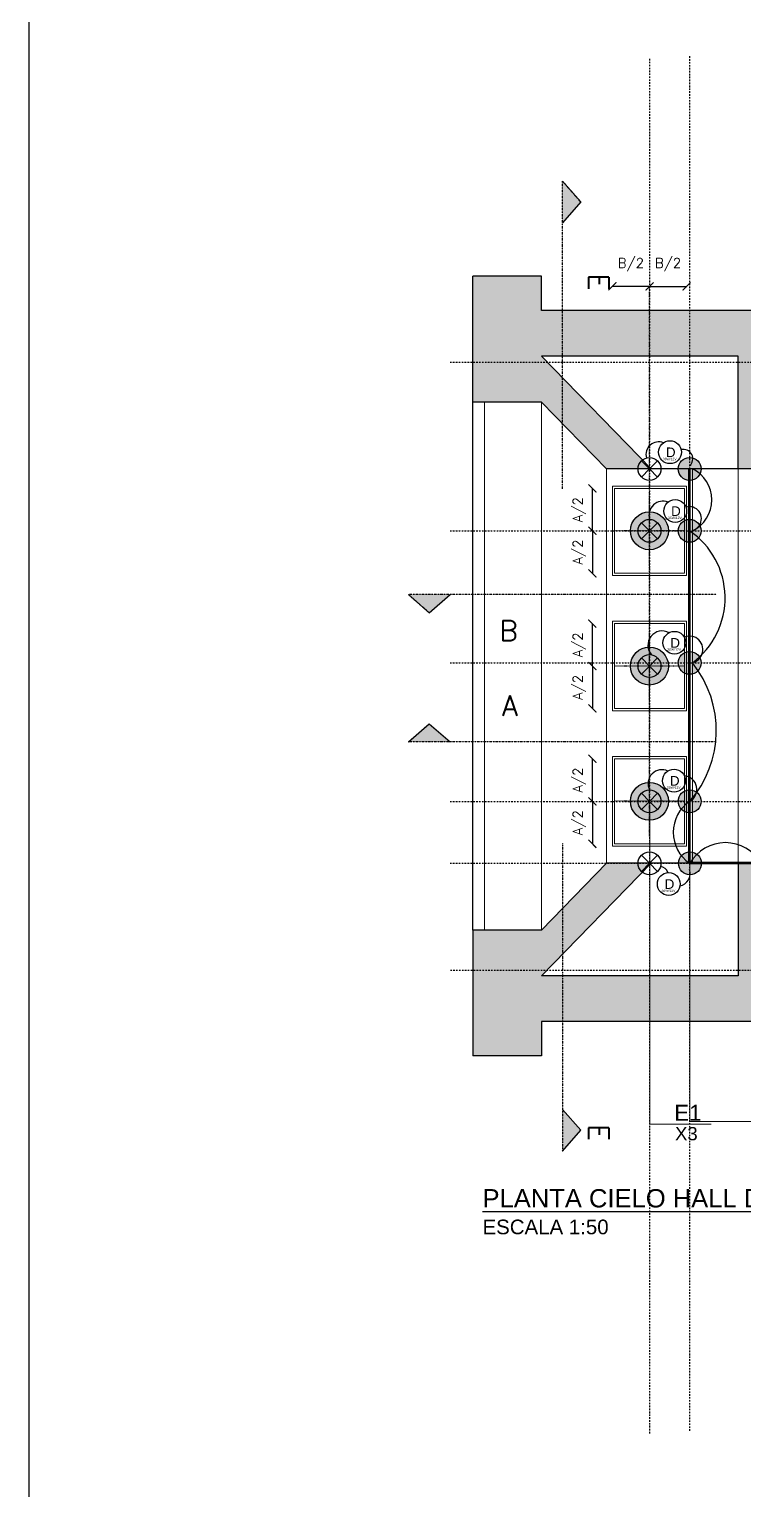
# Model space of a CAD drawing. Header units: millimetres. Extents: x -1918 to 50004, y -21697 to 20153.
# Drawn here: x -1918 to 4334, y -3042 to 9735 of the extents above; entities that cross this region are included whole.
import ezdxf

# ---------------------------------------------------------------- set-up
doc = ezdxf.new("R2010")
doc.units = ezdxf.units.MM
for name, pattern in [('ACAD_ISO03W100', [30, 12, -18]), ('ACCESO MATIAS COUSIÑO$0$DASHDOT', [25.4, 12.7, -6.35, 0, -6.35]), ('CENTER2', [28.575, 19.05, -3.175, 3.175, -3.175])]:
    doc.linetypes.add(name, pattern=pattern)
for name, color, linetype in [('$0$COTAS', 1, 'Continuous'), ('ACCESO AGUSTINAS$0$MURO', 3, 'Continuous'), ('ACCESO AGUSTINAS$0$Muros', 6, 'Continuous'), ('conductor 220V', 10, 'Continuous'), ('conductor 24V', 30, 'Continuous'), ('CORTES', 4, 'Continuous'), ('derivación eléctrica', 10, 'Continuous'), ('DRIVERS LEDS 220v a 12V', 10, 'Continuous'), ('HATCH', 253, 'Continuous'), ('I-DETALLES', 5, 'Continuous'), ('I-EQUIPOS', 150, 'Continuous'), ('I-LINEAS', 1, 'ACAD_ISO03W100'), ('lineas constructivas', 5, 'ACCESO MATIAS COUSIÑO$0$DASHDOT'), ('Luminarias', 10, 'Continuous'), ('Muros', 6, 'Continuous'), ('TEXTO', 1, 'Continuous')]:
    doc.layers.add(name, color=color, linetype=linetype)
for name, color, linetype, lineweight in [('00', 8, 'Continuous', 0), ('013', 2, 'Continuous', 9), ('020', 4, 'Continuous', 15), ('05', 1, 'Continuous', 5), ('canalización EMT', 100, 'Continuous', 80), ('I-GUIAS', 176, 'Continuous', 13)]:
    doc.layers.add(name, color=color, linetype=linetype, lineweight=lineweight)
doc.styles.add('ABWB', font='arial.ttf')
doc.styles.add('Romans', font='romans.shx')
doc.styles.get("Standard").update_dxf_attribs({"font": 'arial.ttf'})
doc.dimstyles.new('ABA-50', dxfattribs={"dimscale": 50, "dimtxt": 1.7, "dimasz": 1.4, "dimexe": 1, "dimexo": 5, "dimgap": 1, "dimtad": 1, "dimdec": 0, "dimlfac": 0.1, "dimdsep": 46, "dimtxsty": 'Romans', "dimblk": 'ARCHTICK', "dimcen": -1, "dimse1": 1, "dimse2": 1, "dimclrd": 1, "dimclre": 50, "dimclrt": 130, "dimadec": 0, "dimazin": 0, "dimtfac": 1, "dimtdec": 0, "dimtofl": 0, "dimtmove": 2, "dimatfit": 3, "dimldrblk": 'ABA_DOT', "dimfxl": 1, "dimtolj": 1, "dimarcsym": 0})

# ---------------------------------------------------------------- blocks, each defined once
blk = doc.blocks.new('ACCESO AGUSTINAS')
at = {"layer": 'ACCESO AGUSTINAS$0$MURO', "color": 2, "ltscale": 0.1}
blk.add_lwpolyline([(-3802, 17268), (27147, 17268), (27147, -23096), (-3802, -23096)], close=True, dxfattribs=at)
at = {"layer": 'ACCESO AGUSTINAS$0$Muros'}
for p, q in [((680, 6174), (80, 6174)), ((80, 5074), (80, 6174)), ((680, 5874), (680, 6174)), ((17054, 5874), (680, 5874)), ((1640, 4489), (680, 5474)), ((2400, 5474), (680, 5474)), ((2400, 4489), (2400, 5474)), ((680, 5074), (80, 5074)), ((1250, 4489), (680, 5074)), ((2550, 4489), (1250, 4489)), ((1250, 1039), (680, 454)), ((1640, 1039), (680, 54)), ((2550, 1039), (1250, 1039)), ((2400, 1039), (2400, 54)), ((80, 454), (80, -646)), ((680, 454), (80, 454)), ((2400, 54), (680, 54)), ((17054, -346), (680, -346)), ((680, -346), (680, -646)), ((680, -646), (80, -646))]:
    blk.add_line(p, q, dxfattribs=at)
blk.add_lwpolyline([(17879, -1196), (17679, -1196), (17679, -405), (17220, 54), (2550, 54), (2550, 1039), (1250, 1039), (680, 454), (80, 454), (80, 5074)], dxfattribs=at)
blk = doc.blocks.new('EQUIPOS')
at = {"layer": 'I-EQUIPOS'}
h = blk.add_hatch(color=254, dxfattribs=at)
h.dxf.hatch_style = 1
h.paths.add_polyline_path([(919.8, 2535.1, 0.414214), (936.4, 2551.7), (919.8, 2551.7)])
h.paths.add_polyline_path([(903.2, 2551.7, 0.414214), (919.8, 2535.1), (919.8, 2551.7)])
h.paths.add_polyline_path([(919.8, 2568.2, 0.414214), (903.2, 2551.7), (919.8, 2551.7)])
h.paths.add_polyline_path([(919.8, 2551.7), (936.4, 2551.7, 0.414214), (919.8, 2568.2)])
at = {"layer": 'I-EQUIPOS', "color": 1, "linetype": 'ACAD_ISO03W100', "ltscale": 0.03}
for points in [[(919.8, 2521.2), (919.8, 2582.2)], [(950.3, 2551.7), (889.3, 2551.7)]]:
    blk.add_lwpolyline(points, dxfattribs=at)
at = {"layer": 'I-EQUIPOS'}
blk.add_circle((919.8, 2551.7), 16.6, dxfattribs=at)
blk = doc.blocks.new('_ArchTick')
at = {"color": 0, "linetype": 'ByBlock', "const_width": 0.15}
blk.add_lwpolyline([(-0.5, -0.5), (0.5, 0.5)], dxfattribs=at)
blk = doc.blocks.new('*D21')
at = {"layer": '$0$COTAS', "color": 1, "lineweight": -2, "transparency": 16777216}
blk.add_line((3009, 5347), (3009, 5718), dxfattribs=at)
at = {"layer": 'Defpoints', "color": 0, "transparency": 16777216}
for p in [(3009, 5718), (3509, 5718), (3509, 5347)]:
    blk.add_point(p, dxfattribs=at)
at = {"layer": '$0$COTAS', "color": 1, "lineweight": -2, "transparency": 16777216, "xscale": 70, "yscale": 70, "zscale": 70}
for p, rotation in [((3009, 5718), 90), ((3009, 5347), 270)]:
    blk.add_blockref('_ArchTick', p, dxfattribs=dict(at, rotation=rotation))
at = {"layer": '$0$COTAS', "color": 130, "transparency": 16777216, "insert": (2895, 5532), "char_height": 85, "attachment_point": 5, "rotation": 90, "style": 'Romans'}
blk.add_mtext('\\A1;A/2', dxfattribs=at)
blk = doc.blocks.new('ABA_DOT')
at = {"color": 50}
for p, q in [((1, 0), (-1, 0)), ((0, -1.5), (0, 1.5))]:
    blk.add_line(p, q, dxfattribs=at)
at = {"color": 4}
blk.add_lwpolyline([(0.25, 0, 0.5, 0.5, 1), (-0.25, 0, 0.5, 0.5, 1)], format="xyseb", close=True, dxfattribs=at)
blk = doc.blocks.new('*D22')
at = {"layer": '$0$COTAS', "color": 1, "lineweight": -2, "transparency": 16777216}
blk.add_line((3009, 5347), (3009, 4975), dxfattribs=at)
at = {"layer": 'Defpoints', "color": 0, "transparency": 16777216}
for p in [(3509, 5347), (3009, 4975), (3509, 4975)]:
    blk.add_point(p, dxfattribs=at)
at = {"layer": '$0$COTAS', "color": 1, "lineweight": -2, "transparency": 16777216, "xscale": 70, "yscale": 70, "zscale": 70}
for p, rotation in [((3009, 5347), 90), ((3009, 4975), 270)]:
    blk.add_blockref('_ArchTick', p, dxfattribs=dict(at, rotation=rotation))
at = {"layer": '$0$COTAS', "color": 130, "transparency": 16777216, "insert": (2895, 5161), "char_height": 85, "attachment_point": 5, "rotation": 90, "style": 'Romans'}
blk.add_mtext('\\A1;A/2', dxfattribs=at)
blk = doc.blocks.new('*D23')
at = {"layer": '$0$COTAS', "color": 1, "lineweight": -2, "transparency": 16777216}
blk.add_line((3509, 7485), (3184, 7485), dxfattribs=at)
at = {"layer": 'Defpoints', "color": 0, "transparency": 16777216}
for p in [(3184, 7485), (3184, 5565), (3509, 5565)]:
    blk.add_point(p, dxfattribs=at)
at = {"layer": '$0$COTAS', "color": 1, "lineweight": -2, "transparency": 16777216, "xscale": 70, "yscale": 70, "zscale": 70, "rotation": 180}
blk.add_blockref('_ArchTick', (3184, 7485), dxfattribs=at)
at = {"layer": '$0$COTAS', "color": 1, "lineweight": -2, "transparency": 16777216, "xscale": 70, "yscale": 70, "zscale": 70}
blk.add_blockref('_ArchTick', (3509, 7485), dxfattribs=at)
at = {"layer": '$0$COTAS', "color": 130, "transparency": 16777216, "insert": (3346, 7675), "char_height": 85, "attachment_point": 5, "style": 'Romans'}
blk.add_mtext('\\A1;B/2', dxfattribs=at)
blk = doc.blocks.new('*D24')
at = {"layer": '$0$COTAS', "color": 1, "lineweight": -2, "transparency": 16777216}
blk.add_line((3509, 7485), (3834, 7485), dxfattribs=at)
at = {"layer": 'Defpoints', "color": 0, "transparency": 16777216}
for p in [(3834, 7485), (3509, 5565), (3834, 5565)]:
    blk.add_point(p, dxfattribs=at)
at = {"layer": '$0$COTAS', "color": 1, "lineweight": -2, "transparency": 16777216, "xscale": 70, "yscale": 70, "zscale": 70, "rotation": 180}
blk.add_blockref('_ArchTick', (3509, 7485), dxfattribs=at)
at = {"layer": '$0$COTAS', "color": 1, "lineweight": -2, "transparency": 16777216, "xscale": 70, "yscale": 70, "zscale": 70}
blk.add_blockref('_ArchTick', (3834, 7485), dxfattribs=at)
at = {"layer": '$0$COTAS', "color": 130, "transparency": 16777216, "insert": (3671, 7675), "char_height": 85, "attachment_point": 5, "style": 'Romans'}
blk.add_mtext('\\A1;B/2', dxfattribs=at)
blk = doc.blocks.new('*D25')
at = {"layer": '$0$COTAS', "color": 1, "lineweight": -2, "transparency": 16777216}
blk.add_line((3009, 4163), (3009, 4535), dxfattribs=at)
at = {"layer": 'Defpoints', "color": 0, "transparency": 16777216}
for p in [(3009, 4535), (3509, 4535), (3509, 4163)]:
    blk.add_point(p, dxfattribs=at)
at = {"layer": '$0$COTAS', "color": 1, "lineweight": -2, "transparency": 16777216, "xscale": 70, "yscale": 70, "zscale": 70}
for p, rotation in [((3009, 4535), 90), ((3009, 4163), 270)]:
    blk.add_blockref('_ArchTick', p, dxfattribs=dict(at, rotation=rotation))
at = {"layer": '$0$COTAS', "color": 130, "transparency": 16777216, "insert": (2895, 4349), "char_height": 85, "attachment_point": 5, "rotation": 90, "style": 'Romans'}
blk.add_mtext('\\A1;A/2', dxfattribs=at)
blk = doc.blocks.new('*D26')
at = {"layer": '$0$COTAS', "color": 1, "lineweight": -2, "transparency": 16777216}
blk.add_line((3009, 4163), (3009, 3792), dxfattribs=at)
at = {"layer": 'Defpoints', "color": 0, "transparency": 16777216}
for p in [(3509, 4163), (3009, 3792), (3509, 3792)]:
    blk.add_point(p, dxfattribs=at)
at = {"layer": '$0$COTAS', "color": 1, "lineweight": -2, "transparency": 16777216, "xscale": 70, "yscale": 70, "zscale": 70}
for p, rotation in [((3009, 4163), 90), ((3009, 3792), 270)]:
    blk.add_blockref('_ArchTick', p, dxfattribs=dict(at, rotation=rotation))
at = {"layer": '$0$COTAS', "color": 130, "transparency": 16777216, "insert": (2895, 3977), "char_height": 85, "attachment_point": 5, "rotation": 90, "style": 'Romans'}
blk.add_mtext('\\A1;A/2', dxfattribs=at)
blk = doc.blocks.new('*D27')
at = {"layer": '$0$COTAS', "color": 1, "lineweight": -2, "transparency": 16777216}
blk.add_line((3009, 2980), (3009, 3352), dxfattribs=at)
at = {"layer": 'Defpoints', "color": 0, "transparency": 16777216}
for p in [(3009, 3352), (3509, 3352), (3509, 2980)]:
    blk.add_point(p, dxfattribs=at)
at = {"layer": '$0$COTAS', "color": 1, "lineweight": -2, "transparency": 16777216, "xscale": 70, "yscale": 70, "zscale": 70}
for p, rotation in [((3009, 3352), 90), ((3009, 2980), 270)]:
    blk.add_blockref('_ArchTick', p, dxfattribs=dict(at, rotation=rotation))
at = {"layer": '$0$COTAS', "color": 130, "transparency": 16777216, "insert": (2895, 3166), "char_height": 85, "attachment_point": 5, "rotation": 90, "style": 'Romans'}
blk.add_mtext('\\A1;A/2', dxfattribs=at)
blk = doc.blocks.new('*D28')
at = {"layer": '$0$COTAS', "color": 1, "lineweight": -2, "transparency": 16777216}
blk.add_line((3009, 2980), (3009, 2608), dxfattribs=at)
at = {"layer": 'Defpoints', "color": 0, "transparency": 16777216}
for p in [(3509, 2980), (3009, 2608), (3509, 2608)]:
    blk.add_point(p, dxfattribs=at)
at = {"layer": '$0$COTAS', "color": 1, "lineweight": -2, "transparency": 16777216, "xscale": 70, "yscale": 70, "zscale": 70}
for p, rotation in [((3009, 2980), 90), ((3009, 2608), 270)]:
    blk.add_blockref('_ArchTick', p, dxfattribs=dict(at, rotation=rotation))
at = {"layer": '$0$COTAS', "color": 130, "transparency": 16777216, "insert": (2895, 2794), "char_height": 85, "attachment_point": 5, "rotation": 90, "style": 'Romans'}
blk.add_mtext('\\A1;A/2', dxfattribs=at)
blk = doc.blocks.new('*U67')
at = {"layer": 'Luminarias'}
for points in [[(0, 0), (-71, 71)], [(0, 0), (-71, -71)], [(0, 0), (71, 71)], [(0, 0), (71, -71)]]:
    blk.add_lwpolyline(points, dxfattribs=at)
blk.add_circle((0, 0), 100, dxfattribs=at)
blk = doc.blocks.new('derivacion')
at = {"layer": 'derivación eléctrica'}
h = blk.add_hatch(color=256, dxfattribs=at)
h.dxf.hatch_style = 1
h.paths.add_polyline_path([(100, 0, 1), (-100, 0, 1)])
blk.add_circle((0, 0), 100, dxfattribs=at)
blk = doc.blocks.new('DRIVER_36W_12V')
at = {"layer": 'Luminarias'}
blk.add_circle((0, 0), 100, dxfattribs=at)
at = {"layer": 'DRIVERS LEDS 220v a 12V'}
for s, height, p in [('D', 84.1, (-36, -43)), ('36W/12V', 21, (-63, -70))]:
    blk.add_text(s, height=height, dxfattribs=at).set_placement(p)

msp = doc.modelspace()

# ---------------------------------------------------------------- hatches: boundary and pattern name
at = {"layer": 'CORTES'}
h = msp.add_hatch(color=254, dxfattribs=at)
h.dxf.hatch_style = 1
h.paths.add_polyline_path([(2747.5, 8040.8), (2906.7, 8223.1), (2747.5, 8405.5)])
h = msp.add_hatch(color=254, dxfattribs=at)
h.dxf.hatch_style = 1
h.paths.add_polyline_path([(1400.1, 4788.6), (1582.4, 4629.3), (1764.8, 4788.6)])
h = msp.add_hatch(color=254, dxfattribs=at)
h.dxf.hatch_style = 1
h.paths.add_polyline_path([(1764.8, 3499.3), (1582.4, 3658.5), (1400.1, 3499.3)])
h = msp.add_hatch(color=254, dxfattribs=at)
h.dxf.hatch_style = 1
h.paths.add_polyline_path([(2747.5, -79.1), (2906.7, 103.3), (2747.5, 285.6)])
at = {"layer": 'HATCH'}
h = msp.add_hatch(color=256, dxfattribs=at)
h.dxf.hatch_style = 1
edge = h.paths.add_edge_path()
edge.add_line((24813.3, 13553.2), (24413.3, 13553.2))
edge.add_line((24413.3, 13553.2), (24413.3, 10723.2))
edge.add_arc((22413.3, 10723.2), 2000, -90, 0, ccw=False)
edge.add_line((22413.3, 8723.2), (21773.7, 8723.2))
edge.add_line((21773.7, 8723.2), (21773.7, 8123.2))
edge.add_line((21773.7, 8123.2), (21973.7, 8123.2))
edge.add_line((21973.7, 8123.2), (21973.7, 7453.2))
edge.add_line((21973.7, 7453.2), (22273.7, 7453.2))
edge.add_line((22273.7, 7453.2), (22273.7, 8123.2))
edge.add_line((22273.7, 8123.2), (24413.3, 8123.2))
edge.add_line((24413.3, 8123.2), (24413.3, 203.2))
edge.add_line((24413.3, 203.2), (22273.7, 203.2))
edge.add_line((22273.7, 203.2), (22273.7, 873.2))
edge.add_line((22273.7, 873.2), (21973.7, 873.2))
edge.add_line((21973.7, 873.2), (21973.7, 203.2))
edge.add_line((21973.7, 203.2), (21773.7, 203.2))
edge.add_line((21773.7, 203.2), (21773.7, -46.8))
edge.add_line((21773.7, -46.8), (19763.3, -46.8))
edge.add_line((19763.3, -46.8), (19771.3, -196.8))
edge.add_line((19771.3, -196.8), (24813.3, -196.8))
edge.add_line((24813.3, -196.8), (24813.3, 13153.2))
edge.add_line((24813.3, 13153.2), (24813.3, 13553.2))
edge = h.paths.add_edge_path(flags=16)
edge.add_line((24413.3, 9806.7), (24413.3, 8723.2))
edge.add_line((24413.3, 8723.2), (23329.8, 8723.2))
edge.add_arc((22413.3, 10723.2), 2200, 294.61998, 335.38002)
h.paths.add_polyline_path([(19563.3, 15423.2), (24813.3, 15423.2), (24813.3, 15823.2), (19163.3, 15823.2), (19163.3, 7498.5), (18938, 7273.2), (2563.7, 7273.2), (2563.7, 7573.2), (1963.7, 7573.2), (1963.7, 6473.2), (2563.7, 6473.2), (3133.7, 5888.2), (3523.4, 5888.2), (2563.7, 6873.2), (4283.7, 6873.2), (4283.7, 5888.2), (4433.7, 5888.2), (4433.7, 6873.2), (7283.7, 6873.2), (8643.7, 6873.2), (8643.7, 6973.2), (13243.7, 6973.2), (13243.7, 6873.2), (14443.7, 6873.2), (19103.7, 6873.2), (19563.3, 7332.8), (19563.3, 8123.2)])
h.paths.add_polyline_path([(19763.3, 8723.2), (19563.3, 8723.2), (19563.3, 8123.2), (19763.3, 8123.2)], flags=17)
h.paths.add_polyline_path([(22273.7, 6253.2), (21973.7, 6253.2), (21973.7, 4763.2), (22273.7, 4763.2)], flags=17)
h.paths.add_polyline_path([(22273.7, 3563.2), (21973.7, 3563.2), (21973.7, 2073.2), (22273.7, 2073.2)], flags=17)
edge = h.paths.add_edge_path()
edge.add_line((19563.3, 993.6), (19103.7, 1453.2))
edge.add_line((19103.7, 1453.2), (14943.7, 1453.2))
edge.add_line((14943.7, 1453.2), (13243.7, 1453.2))
edge.add_line((13243.7, 1453.2), (13243.7, 1353.2))
edge.add_line((13243.7, 1353.2), (8643.7, 1353.2))
edge.add_line((8643.7, 1353.2), (8643.7, 1453.2))
edge.add_line((8643.7, 1453.2), (7783.7, 1453.2))
edge.add_line((7783.7, 1453.2), (4433.7, 1453.2))
edge.add_line((4433.7, 1453.2), (4433.7, 2438.2))
edge.add_line((4433.7, 2438.2), (4283.7, 2438.2))
edge.add_line((4283.7, 2438.2), (4283.7, 1453.2))
edge.add_line((4283.7, 1453.2), (2563.7, 1453.2))
edge.add_line((2563.7, 1453.2), (3523.4, 2438.2))
edge.add_line((3523.4, 2438.2), (3133.7, 2438.2))
edge.add_line((3133.7, 2438.2), (2563.7, 1853.2))
edge.add_line((2563.7, 1853.2), (1963.7, 1853.2))
edge.add_line((1963.7, 1853.2), (1963.7, 753.2))
edge.add_line((1963.7, 753.2), (2563.7, 753.2))
edge.add_line((2563.7, 753.2), (2563.7, 1053.2))
edge.add_line((2563.7, 1053.2), (7079.9, 1053.2))
edge.add_arc((7146.7, 978.8), 100, 48.04931, 131.95069, ccw=False)
edge.add_line((7213.6, 1053.2), (18938, 1053.2))
edge.add_line((18938, 1053.2), (19163.3, 827.9))
edge.add_line((19163.3, 827.9), (19163.3, -496.2))
edge.add_line((19163.3, -496.2), (19555.6, -496.2))
edge.add_line((19555.6, -496.2), (19555.6, -196.8))
edge.add_line((19555.6, -196.8), (19763.3, -196.8))
edge.add_line((19763.3, -196.8), (19763.3, 203.2))
edge.add_line((19763.3, 203.2), (19563.3, 203.2))
edge.add_line((19563.3, 203.2), (19563.3, 993.6))
h.paths.add_polyline_path([(7783.7, 6488.2), (7283.7, 6488.2), (7283.7, 5988.2), (7783.7, 5988.2)], flags=17)
h.paths.add_polyline_path([(7783.7, 6873.2), (7283.7, 6873.2), (7283.7, 6723.2), (7783.7, 6723.2)], flags=17)
h.paths.add_polyline_path([(14943.7, 6873.2), (14443.7, 6873.2), (14443.7, 6723.2), (14943.7, 6723.2)], flags=17)
h.paths.add_polyline_path([(14943.7, 6488.2), (14443.7, 6488.2), (14443.7, 5988.2), (14943.7, 5988.2)], flags=17)
h.paths.add_polyline_path([(14943.7, 2338.2), (14443.7, 2338.2), (14443.7, 1838.2), (14943.7, 1838.2)], flags=17)
h.paths.add_polyline_path([(14943.7, 1603.2), (14443.7, 1603.2), (14443.7, 1453.2), (14943.7, 1453.2)], flags=17)
h.paths.add_polyline_path([(7783.7, 1603.2), (7283.7, 1603.2), (7283.7, 1453.2), (7783.7, 1453.2)], flags=17)
h.paths.add_polyline_path([(7783.7, 2338.2), (7283.7, 2338.2), (7283.7, 1838.2), (7783.7, 1838.2)], flags=17)

# ---------------------------------------------------------------- linework, layer by layer
at = {"layer": '00'}
for points in [[(3203.7, 4974.9), (3813.7, 4974.9), (3813.7, 5718.2), (3203.7, 5718.2)], [(3203.7, 3791.5), (3813.7, 3791.5), (3813.7, 4534.9), (3203.7, 4534.9)], [(3203.7, 2608.2), (3813.7, 2608.2), (3813.7, 3351.5), (3203.7, 3351.5)]]:
    msp.add_lwpolyline(points, close=True, dxfattribs=at)
at = {"layer": '013'}
for p, q in [((3133.7, 5888.2), (3133.7, 2438.2)), ((3883.7, 2438.2), (3883.7, 5888.2))]:
    msp.add_line(p, q, dxfattribs=at)
at = {"layer": '020'}
msp.add_line((4283.7, 5888.2), (4283.7, 2438.2), dxfattribs=at)
at = {"layer": '05'}
for p, q in [((2063.7, 6473.2), (2063.7, 1853.2)), ((2563.7, 6473.2), (2563.7, 1853.2))]:
    msp.add_line(p, q, dxfattribs=at)
for points in [[(3183.7, 4954.9), (3833.7, 4954.9), (3833.7, 5738.2), (3183.7, 5738.2)], [(3183.7, 3771.5), (3833.7, 3771.5), (3833.7, 4554.9), (3183.7, 4554.9)], [(3183.7, 2588.2), (3833.7, 2588.2), (3833.7, 3371.5), (3183.7, 3371.5)]]:
    msp.add_lwpolyline(points, close=True, dxfattribs=at)
at = {"layer": 'canalización EMT'}
msp.add_lwpolyline([(19050.1, 1503.2), (17004.2, 1503.2), (14394.1, 1503.2), (12031.7, 1503.2), (9645.7, 1503.2), (7233.7, 1497.9), (4633.4, 1502.9, -0.4136436), (4483.7, 1652.9), (4483.7, 2438.2), (3859.8, 2438.2), (3859.8, 2979.9), (3859.8, 4191.4), (3859.8, 5888.2)], format="xyb", dxfattribs=at)
at = {"layer": 'conductor 220V'}
for centre, radius, start, end in [((3804.4, 5976), 83.3, 311.70794, 103.1928), ((3754, 5617.4), 300.3, 295.59055, 64.40945), ((3855.8, 5451.3), 107.1, 258.08613, 105.4333), ((3461.8, 4760.5), 708.4, 306.54928, 55.81952), ((3858.8, 4308.5), 117.1, 270.4837, 112.665), ((3153.6, 3599.8), 939.7, 318.72284, 39.01841), ((3804.6, 3084.7), 118.5, 297.77031, 85.59813), ((4045.8, 2709), 328.6, 124.48307, 235.51693), ((4173.1, 2261.1), 357.6, 29.69133, 150.30867), ((3752.7, 2350.6), 112.2, 281.94729, 17.29215)]:
    msp.add_arc(centre, radius, start, end, dxfattribs=at)
at = {"layer": 'conductor 24V'}
for centre, radius, start, end in [((3589, 6013.5), 111.4, 67.82828, 195.11639), ((3627.6, 5482.1), 124.1, 69.1527, 196.65398), ((3620.2, 4345.3), 125, 61.6676, 222.17044), ((3618.6, 3134.2), 122.6, 65.03366, 206.29734), ((3600, 2337.5), 72, 15.51021, 86.4399)]:
    msp.add_arc(centre, radius, start, end, dxfattribs=at)
at = {"layer": 'CORTES', "linetype": 'CENTER2', "ltscale": 0.01}
for points in [[(2747.5, 5712.7), (2747.5, 8405.5), (2906.7, 8223.1)], [(4092.9, 4788.6), (1400.1, 4788.6), (1582.4, 4629.3)], [(4092.9, 3499.3), (1400.1, 3499.3), (1582.4, 3658.5)], [(2747.5, 2613.7), (2747.5, -79.1), (2906.7, 103.3)]]:
    msp.add_lwpolyline(points, dxfattribs=at)
at = {"layer": 'CORTES'}
for points in [[(2747.5, 8405.5), (2906.7, 8223.1), (2747.5, 8040.8)], [(1400.1, 4788.6), (1582.4, 4629.3), (1764.8, 4788.6)], [(1400.1, 3499.3), (1582.4, 3658.5), (1764.8, 3499.3)], [(2747.5, -79.1), (2906.7, 103.3), (2747.5, 285.6)]]:
    msp.add_lwpolyline(points, dxfattribs=at)
at = {"layer": 'I-GUIAS', "linetype": 'CENTER2', "ltscale": 0.3}
for points in [[(3511.3, 2948.7), (3511.3, 155.1), (4047.5, 155.1)], [(3862.4, 2971.6), (3862.4, 178), (4398.6, 178)]]:
    msp.add_lwpolyline(points, dxfattribs=at)
at = {"layer": 'I-LINEAS', "color": 1, "ltscale": 0.03}
msp.add_lwpolyline([(3508.7, 3209.8), (3508.7, 7485.1)], dxfattribs=at)
at = {"layer": 'lineas constructivas'}
for points in [[(3508.7, 9474.5), (3508.7, -2552.5)], [(3859.8, 9497.4), (3859.8, -2529.6)], [(1763.8, 6823.2), (25601.2, 6823.2)], [(1763.8, 5346.5), (25601.2, 5346.5)], [(1763.8, 4191.4), (25601.2, 4191.4)], [(1763.8, 2979.9), (25601.2, 2979.9)], [(1763.8, 2438.2), (25601.2, 2438.2)], [(1766.4, 1503.2), (25603.8, 1503.2)]]:
    msp.add_lwpolyline(points, dxfattribs=at)
at = {"layer": 'Muros'}
for p, q in [((2563.7, 7573.2), (1963.7, 7573.2)), ((1963.7, 6473.2), (1963.7, 7573.2)), ((2563.7, 7273.2), (2563.7, 7573.2)), ((18938, 7273.2), (2563.7, 7273.2)), ((2563.7, 6473.2), (1963.7, 6473.2)), ((3133.7, 5888.2), (2563.7, 6473.2)), ((4433.7, 5888.2), (3133.7, 5888.2)), ((3133.7, 2438.2), (2563.7, 1853.2)), ((4433.7, 2438.2), (3133.7, 2438.2)), ((1963.7, 1853.2), (1963.7, 753.2)), ((2563.7, 1853.2), (1963.7, 1853.2)), ((18938, 1053.2), (2563.7, 1053.2)), ((2563.7, 1053.2), (2563.7, 753.2)), ((2563.7, 753.2), (1963.7, 753.2))]:
    msp.add_line(p, q, dxfattribs=at)
at = {"layer": 'TEXTO'}
msp.add_lwpolyline([(2047.8, -606.6), (6879.4, -606.6)], dxfattribs=at)

# ---------------------------------------------------------------- block references
msp.add_blockref('ACCESO AGUSTINAS', (1883.9, 1399))
at = {"xscale": 10, "yscale": 10, "zscale": 10}
for p in [(-5689.5, -20170.2), (-5689.5, -21353.5), (-5689.5, -22536.8)]:
    msp.add_blockref('EQUIPOS', p, dxfattribs=at)
at = {"layer": 'derivación eléctrica'}
for p in [(3859.8, 5888.2), (3859.8, 5346.5), (3859.8, 4191.4), (3859.8, 2979.9), (3862.4, 2438.2)]:
    msp.add_blockref('derivacion', p, dxfattribs=at)
at = {"layer": 'DRIVERS LEDS 220v a 12V'}
for p in [(3688, 6034.4), (3733.6, 5519.5), (3726.7, 4367.2), (3723.2, 3160.4), (3677.3, 2257.1)]:
    msp.add_blockref('DRIVER_36W_12V', p, dxfattribs=at)
at = {"layer": 'Luminarias'}
for p in [(3508.7, 5888.2), (3508.7, 5346.5), (3508.7, 4163.2), (3508.7, 2979.9), (3508.7, 2438.2)]:
    msp.add_blockref('*U67', p, dxfattribs=at)

# ---------------------------------------------------------------- texts
at = {"layer": 'I-DETALLES', "color": 3, "linetype": 'CENTER2', "char_height": 178.2, "width": 1556.315, "rotation": 270, "style": 'Romans'}
for s, insert, attachment_point in [('E', (2974.9, 7449.6), 9), ('\\pi723.00017;E', (2974.9, 876.8), 7)]:
    msp.add_mtext(s, dxfattribs=dict(at, insert=insert, attachment_point=attachment_point))
at = {"layer": 'I-DETALLES', "color": 3, "linetype": 'CENTER2', "char_height": 178.2, "width": 1556.315, "style": 'Romans'}
for s, insert, attachment_point in [('B', (2355.9, 4561.2), 3), ('A', (2355.9, 3726.7), 9)]:
    msp.add_mtext(s, dxfattribs=dict(at, insert=insert, attachment_point=attachment_point))
at = {"layer": 'I-GUIAS', "attachment_point": 1, "style": 'ABWB'}
for s, insert, char_height in [('E1', (3725.7, 325.4), 139), ('X3', (3732.5, 130.8), 115.83)]:
    msp.add_mtext(s, dxfattribs=dict(at, insert=insert, char_height=char_height))
at = {"layer": 'TEXTO', "insert": (2047.8, -412.3), "char_height": 160, "attachment_point": 1}
msp.add_mtext('PLANTA CIELO HALL DE ACCESO AGUSTINAS\\P{\\H0.8x;ESCALA 1:50}', dxfattribs=at)

# ---------------------------------------------------------------- dimensions: what is measured, and where the dimension line sits
at = {"layer": '$0$COTAS'}
dim = msp.add_linear_dim(base=(3183.7, 7485.1), p1=(3508.7, 5565.1), p2=(3183.7, 5565.1), text='B/2', dimstyle='ABA-50', dxfattribs=at)
dim.commit()
dim.dimension.update_dxf_attribs({"geometry": '*D23', "text_midpoint": (3346.2, 7674.8)})
for base, p1, p2, angle, text, picture, middle in [((3833.7, 7485.1), (3508.7, 5565.1), (3833.7, 5565.1), 180, 'B/2', '*D24', (3671.2, 7674.8)), ((3009.4, 5718.2), (3508.7, 5346.5), (3508.7, 5718.2), 90, 'A/2', '*D21', (2894.6, 5532.4)), ((3009.4, 4974.9), (3508.7, 5346.5), (3508.7, 4974.9), 90, 'A/2', '*D22', (2894.6, 5160.7)), ((3009.4, 4534.9), (3508.7, 4163.2), (3508.7, 4534.9), 90, 'A/2', '*D25', (2894.6, 4349)), ((3009.4, 3791.5), (3508.7, 4163.2), (3508.7, 3791.5), 90, 'A/2', '*D26', (2894.6, 3977.4)), ((3009.4, 3351.5), (3508.7, 2979.9), (3508.7, 3351.5), 90, 'A/2', '*D27', (2894.6, 3165.7)), ((3009.4, 2608.2), (3508.7, 2979.9), (3508.7, 2608.2), 90, 'A/2', '*D28', (2894.6, 2794))]:
    dim = msp.add_linear_dim(base=base, p1=p1, p2=p2, angle=angle, text=text, dimstyle='ABA-50', dxfattribs=at)
    dim.commit()
    dim.dimension.update_dxf_attribs({"geometry": picture, "text_midpoint": middle})

doc.saveas('drawing.dxf')
